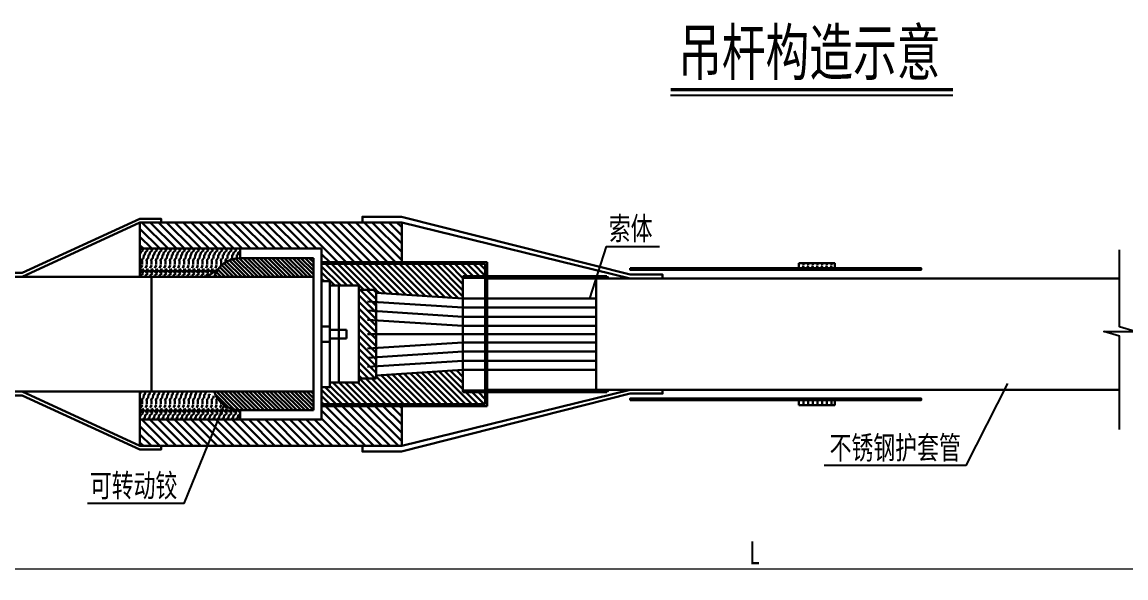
# Model space of a CAD drawing. Header units: millimetres. Extents: x -104738 to 101062, y 171417 to 258501.
# Drawn here: x -97458 to -96253, y 171417 to 172023 of the extents above; entities that cross this region are included whole.
import ezdxf
from ezdxf.enums import TextEntityAlignment as Align

# ---------------------------------------------------------------- set-up
doc = ezdxf.new("R2010")
doc.units = ezdxf.units.MM
doc.layers.get('Defpoints').update_dxf_attribs({"color": 8})
for name, color, linetype, lineweight in [('1粗实线', 1, 'Continuous', 30), ('标注线及字体', 2, 'Continuous', 15), ('细实线', 4, 'Continuous', 15)]:
    doc.layers.add(name, color=color, linetype=linetype, lineweight=lineweight)
doc.styles.add('111', font='', dxfattribs={"width": 0.7})
doc.styles.get('111').set_extended_font_data('仿宋_GB2312')
doc.dimstyles.new('200', dxfattribs={"dimscale": 0, "dimtxt": 2.5, "dimasz": 1, "dimexe": 1, "dimexo": 1, "dimgap": 0.6, "dimtad": 1, "dimdec": 0, "dimlfac": 0.1, "dimdsep": 46, "dimtxsty": '111', "dimblk": 'OBLIQUE', "dimcen": 0, "dimclrd": 4, "dimclre": 4, "dimclrt": 4, "dimadec": 1, "dimazin": 2, "dimtfac": 1, "dimtdec": 0, "dimtix": 1, "dimtmove": 2, "dimatfit": 3, "dimfxl": 4, "dimfxlon": 1, "dimtolj": 1, "dimlwd": -1, "dimlwe": -1, "dimarcsym": 0})
pattern_1 = [(135, (-6229.2343, -4372.0878), (-2.24506403, -2.24506403), [])]
pattern_2 = [(135, (-6229.234, -4372.088), (-4.49012806, -4.49012806), [])]
pattern_3 = [(135, (-6229.2343, -4372.088), (-3.36759605, -3.36759605), [])]

# ---------------------------------------------------------------- blocks, each defined once
blk = doc.blocks.new('_Oblique')
at = {"color": 0, "linetype": 'ByBlock', "lineweight": -2}
blk.add_line((-0.5, -0.5), (0.5, 0.5), dxfattribs=at)
blk = doc.blocks.new('*D25')
at = {"layer": 'Defpoints', "color": 0}
for p in [(-95230, 171586.3), (-98086.9, 171566.8), (-95230, 171426.8)]:
    blk.add_point(p, dxfattribs=at)
at = {"layer": '细实线', "color": 4}
for p, q in [((-98086.9, 171466.8), (-98086.9, 171416.8)), ((-95230, 171466.8), (-95230, 171416.8)), ((-98086.9, 171426.8), (-95230, 171426.8))]:
    blk.add_line(p, q, dxfattribs=at)
at = {"layer": '细实线', "color": 4, "xscale": 10, "yscale": 10, "zscale": 10, "rotation": 180}
blk.add_blockref('_Oblique', (-98086.9, 171426.8), dxfattribs=at)
at = {"layer": '细实线', "color": 4, "xscale": 10, "yscale": 10, "zscale": 10}
blk.add_blockref('_Oblique', (-95230, 171426.8), dxfattribs=at)
at = {"layer": '细实线', "color": 4, "insert": (-96658.4, 171444.1), "char_height": 25, "attachment_point": 5, "style": '111'}
blk.add_mtext('\\A1;L', dxfattribs=at)

msp = doc.modelspace()

# ---------------------------------------------------------------- hatches: boundary and pattern name
at = {"layer": '1粗实线'}
h = msp.add_hatch(dxfattribs=at)
h.set_pattern_fill('ANSI31', color=8, scale=2, angle=90, style=0)
h.set_pattern_definition(pattern_2)
h.paths.add_polyline_path([(-97329.3, 171804.8), (-97329.3, 171776.2), (-97220.1, 171776.2), (-97131, 171776.2), (-97131, 171761.4), (-97043.6, 171761.4), (-97043.6, 171804.8)])
h = msp.add_hatch(dxfattribs=at)
h.set_pattern_fill('WOOD4', color=8)
h.set_pattern_definition([(6.8428, (-6229.2343, -4372.0878), (-431.799983883, -50.8002031473), [6.3955676, -633.1601002]), (26.5651, (-6222.884, -4371.326), (25.3999786, 25.40003326), [2.8397962, -53.956331]), (48.8141, (-6220.3443, -4370.0558), (152.39993176, 177.80007485), [2.7000454, -267.3056376]), (67.3801, (-6218.5663, -4368.0238), (-76.200110727, -177.799963152), [3.302, -326.898]), (90, (-6217.296, -4364.976), (-25.4, 25.4), [4.064, -21.336]), (61.3895, (-6217.2963, -4360.9118), (-127.000170188, -228.599911052), [3.18262, -315.0784656]), (86.1859, (-6215.7723, -4358.1178), (-25.400155549, -355.599983273), [3.8184582, -378.0272602]), (72.8973, (-6215.5183, -4354.3078), (76.199885533, 254.000043966), [3.454781, -342.0225824]), (41.9872, (-6214.5023, -4351.0058), (-228.600034077, -203.199955097), [3.4172144, -338.3048352]), (10.3048, (-6211.9623, -4348.7198), (-152.400024406, -25.399869839), [2.8397962, -281.1408144]), (15.9454, (-6209.1683, -4348.2118), (-101.60000322, -25.39999719), [5.5474362, -179.3673578]), (6.8428, (-6224.1543, -4372.0878), (-431.799983883, -50.8002031473), [6.3955676, -633.1601002]), (26.5651, (-6217.804, -4371.326), (25.3999786, 25.40003326), [2.8397962, -53.956331]), (48.8141, (-6215.2643, -4370.0558), (152.39993176, 177.80007485), [2.7000454, -267.3056376]), (67.3801, (-6213.4863, -4368.0238), (-76.200110727, -177.799963152), [3.302, -326.898]), (90, (-6212.216, -4364.976), (-25.4, 25.4), [4.064, -21.336]), (61.3895, (-6212.2163, -4360.9118), (-127.000170188, -228.599911052), [3.18262, -315.0784656]), (86.1859, (-6210.6923, -4358.1178), (-25.400155549, -355.599983273), [3.8184582, -378.0272602]), (72.8973, (-6210.4383, -4354.3078), (76.199885533, 254.000043966), [3.454781, -342.0225824]), (41.9872, (-6209.4223, -4351.0058), (-228.600034077, -203.199955097), [3.4172144, -338.3048352]), (10.3048, (-6206.8823, -4348.7198), (-152.400024406, -25.399869839), [2.8397962, -281.1408144]), (15.9454, (-6204.0883, -4348.2118), (-101.60000322, -25.39999719), [5.5474362, -179.3673578]), (6.8428, (-6219.0743, -4372.0878), (-431.799983883, -50.8002031473), [6.3955676, -633.1601002]), (26.5651, (-6212.724, -4371.326), (25.3999786, 25.40003326), [2.8397962, -53.956331]), (48.8141, (-6210.1843, -4370.0558), (152.39993176, 177.80007485), [2.7000454, -267.3056376]), (67.3801, (-6208.4063, -4368.0238), (-76.200110727, -177.799963152), [3.302, -326.898]), (90, (-6207.136, -4364.976), (-25.4, 25.4), [4.064, -21.336]), (61.3895, (-6207.1363, -4360.9118), (-127.000170188, -228.599911052), [3.18262, -315.0784656]), (86.1859, (-6205.6123, -4358.1178), (-25.400155549, -355.599983273), [3.8184582, -378.0272602]), (72.8973, (-6205.3583, -4354.3078), (76.199885533, 254.000043966), [3.454781, -342.0225824]), (41.9872, (-6204.3423, -4351.0058), (-228.600034077, -203.199955097), [3.4172144, -338.3048352]), (10.3048, (-6201.8023, -4348.7198), (-152.400024406, -25.399869839), [2.8397962, -281.1408144]), (15.9454, (-6199.0083, -4348.2118), (-101.60000322, -25.39999719), [5.5474362, -179.3673578]), (6.8428, (-6213.9943, -4372.0878), (-431.799983883, -50.8002031473), [6.3955676, -633.1601002]), (26.5651, (-6207.644, -4371.326), (25.3999786, 25.40003326), [2.8397962, -53.956331]), (48.8141, (-6205.1043, -4370.0558), (152.39993176, 177.80007485), [2.7000454, -267.3056376]), (67.3801, (-6203.3263, -4368.0238), (-76.200110727, -177.799963152), [3.302, -326.898]), (90, (-6202.056, -4364.976), (-25.4, 25.4), [4.064, -21.336]), (61.3895, (-6202.0563, -4360.9118), (-127.000170188, -228.599911052), [3.18262, -315.0784656]), (86.1859, (-6200.5323, -4358.1178), (-25.400155549, -355.599983273), [3.8184582, -378.0272602]), (72.8973, (-6200.2783, -4354.3078), (76.199885533, 254.000043966), [3.454781, -342.0225824]), (41.9872, (-6199.2623, -4351.0058), (-228.600034077, -203.199955097), [3.4172144, -338.3048352]), (10.3048, (-6196.7223, -4348.7198), (-152.400024406, -25.399869839), [2.8397962, -281.1408144]), (15.9454, (-6193.9283, -4348.2118), (-101.60000322, -25.39999719), [5.5474362, -179.3673578]), (6.8428, (-6208.9143, -4372.0878), (-431.799983883, -50.8002031473), [6.3955676, -633.1601002]), (26.5651, (-6202.564, -4371.326), (25.3999786, 25.40003326), [2.8397962, -53.956331]), (48.8141, (-6200.0243, -4370.0558), (152.39993176, 177.80007485), [2.7000454, -267.3056376]), (67.3801, (-6198.2463, -4368.0238), (-76.200110727, -177.799963152), [3.302, -326.898]), (90, (-6196.976, -4364.976), (-25.4, 25.4), [4.064, -21.336]), (61.3895, (-6196.9763, -4360.9118), (-127.000170188, -228.599911052), [3.18262, -315.0784656]), (86.1859, (-6195.4523, -4358.1178), (-25.400155549, -355.599983273), [3.8184582, -378.0272602]), (72.8973, (-6195.1983, -4354.3078), (76.199885533, 254.000043966), [3.454781, -342.0225824]), (41.9872, (-6194.1823, -4351.0058), (-228.600034077, -203.199955097), [3.4172144, -338.3048352]), (10.3048, (-6191.6423, -4348.7198), (-152.400024406, -25.399869839), [2.8397962, -281.1408144]), (15.9454, (-6188.8483, -4348.2118), (-101.60000322, -25.39999719), [5.5474362, -179.3673578])])
h.paths.add_polyline_path([(-97329.3, 171745.3), (-97329.3, 171776.2), (-97220.1, 171776.2), (-97220.1, 171765.9, 0.213885), (-97242, 171756.1, 0.001318), (-97242.1, 171756, -0.176156), (-97261.8, 171745.3)])
h = msp.add_hatch(dxfattribs=at)
h.set_pattern_fill('ANSI31', color=8, angle=90, style=0)
h.set_pattern_definition(pattern_1)
h.paths.add_polyline_path([(-97248.1, 171745.3, -0.104873), (-97242.1, 171756, 0.001183), (-97242, 171756.1, -0.213885), (-97220.1, 171765.9), (-97140, 171765.9), (-97140, 171745.3)])
h = msp.add_hatch(dxfattribs=at)
h.set_pattern_fill('ANSI31', color=8, scale=1.5, angle=90, style=0)
h.set_pattern_definition(pattern_3)
h.paths.add_polyline_path([(-97131, 171740.6), (-97131, 171759.4), (-96952.4, 171759.4), (-96952.4, 171746.2), (-96976.8, 171746.2), (-96976.8, 171721.9), (-97071.5, 171728), (-97071.5, 171731.1), (-97090.4, 171731.1), (-97090.4, 171735.8), (-97112.3, 171735.8), (-97122, 171735.8), (-97122, 171740.6)])
h = msp.add_hatch(dxfattribs=at)
h.set_pattern_fill('WOOD4', color=8)
h.set_pattern_definition([(6.8428, (-6411.4305, -4982.2805), (-431.799983883, -50.8002031473), [6.3955676, -633.1601002]), (26.5651, (-6405.08, -4981.518), (25.3999786, 25.40003326), [2.8397962, -53.956331]), (48.8141, (-6402.5405, -4980.2485), (152.39993176, 177.80007485), [2.7000454, -267.3056376]), (67.3801, (-6400.7625, -4978.2165), (-76.200110727, -177.799963152), [3.302, -326.898]), (90, (-6399.492, -4975.168), (-25.4, 25.4), [4.064, -21.336]), (61.3895, (-6399.4925, -4971.1045), (-127.000170188, -228.599911052), [3.18262, -315.0784656]), (86.1859, (-6397.9685, -4968.3105), (-25.400155549, -355.599983273), [3.8184582, -378.0272602]), (72.8973, (-6397.7145, -4964.5005), (76.199885533, 254.000043966), [3.454781, -342.0225824]), (41.9872, (-6396.6985, -4961.1985), (-228.600034077, -203.199955097), [3.4172144, -338.3048352]), (10.3048, (-6394.1585, -4958.9125), (-152.400024406, -25.399869839), [2.8397962, -281.1408144]), (15.9454, (-6391.3645, -4958.4045), (-101.60000322, -25.39999719), [5.5474362, -179.3673578]), (6.8428, (-6406.3505, -4982.2805), (-431.799983883, -50.8002031473), [6.3955676, -633.1601002]), (26.5651, (-6400, -4981.518), (25.3999786, 25.40003326), [2.8397962, -53.956331]), (48.8141, (-6397.4605, -4980.2485), (152.39993176, 177.80007485), [2.7000454, -267.3056376]), (67.3801, (-6395.6825, -4978.2165), (-76.200110727, -177.799963152), [3.302, -326.898]), (90, (-6394.412, -4975.168), (-25.4, 25.4), [4.064, -21.336]), (61.3895, (-6394.4125, -4971.1045), (-127.000170188, -228.599911052), [3.18262, -315.0784656]), (86.1859, (-6392.8885, -4968.3105), (-25.400155549, -355.599983273), [3.8184582, -378.0272602]), (72.8973, (-6392.6345, -4964.5005), (76.199885533, 254.000043966), [3.454781, -342.0225824]), (41.9872, (-6391.6185, -4961.1985), (-228.600034077, -203.199955097), [3.4172144, -338.3048352]), (10.3048, (-6389.0785, -4958.9125), (-152.400024406, -25.399869839), [2.8397962, -281.1408144]), (15.9454, (-6386.2845, -4958.4045), (-101.60000322, -25.39999719), [5.5474362, -179.3673578]), (6.8428, (-6401.2705, -4982.2805), (-431.799983883, -50.8002031473), [6.3955676, -633.1601002]), (26.5651, (-6394.92, -4981.518), (25.3999786, 25.40003326), [2.8397962, -53.956331]), (48.8141, (-6392.3805, -4980.2485), (152.39993176, 177.80007485), [2.7000454, -267.3056376]), (67.3801, (-6390.6025, -4978.2165), (-76.200110727, -177.799963152), [3.302, -326.898]), (90, (-6389.332, -4975.168), (-25.4, 25.4), [4.064, -21.336]), (61.3895, (-6389.3325, -4971.1045), (-127.000170188, -228.599911052), [3.18262, -315.0784656]), (86.1859, (-6387.8085, -4968.3105), (-25.400155549, -355.599983273), [3.8184582, -378.0272602]), (72.8973, (-6387.5545, -4964.5005), (76.199885533, 254.000043966), [3.454781, -342.0225824]), (41.9872, (-6386.5385, -4961.1985), (-228.600034077, -203.199955097), [3.4172144, -338.3048352]), (10.3048, (-6383.9985, -4958.9125), (-152.400024406, -25.399869839), [2.8397962, -281.1408144]), (15.9454, (-6381.2045, -4958.4045), (-101.60000322, -25.39999719), [5.5474362, -179.3673578]), (6.8428, (-6396.1905, -4982.2805), (-431.799983883, -50.8002031473), [6.3955676, -633.1601002]), (26.5651, (-6389.84, -4981.518), (25.3999786, 25.40003326), [2.8397962, -53.956331]), (48.8141, (-6387.3005, -4980.2485), (152.39993176, 177.80007485), [2.7000454, -267.3056376]), (67.3801, (-6385.5225, -4978.2165), (-76.200110727, -177.799963152), [3.302, -326.898]), (90, (-6384.252, -4975.168), (-25.4, 25.4), [4.064, -21.336]), (61.3895, (-6384.2525, -4971.1045), (-127.000170188, -228.599911052), [3.18262, -315.0784656]), (86.1859, (-6382.7285, -4968.3105), (-25.400155549, -355.599983273), [3.8184582, -378.0272602]), (72.8973, (-6382.4745, -4964.5005), (76.199885533, 254.000043966), [3.454781, -342.0225824]), (41.9872, (-6381.4585, -4961.1985), (-228.600034077, -203.199955097), [3.4172144, -338.3048352]), (10.3048, (-6378.9185, -4958.9125), (-152.400024406, -25.399869839), [2.8397962, -281.1408144]), (15.9454, (-6376.1245, -4958.4045), (-101.60000322, -25.39999719), [5.5474362, -179.3673578]), (6.8428, (-6391.1105, -4982.2805), (-431.799983883, -50.8002031473), [6.3955676, -633.1601002]), (26.5651, (-6384.76, -4981.518), (25.3999786, 25.40003326), [2.8397962, -53.956331]), (48.8141, (-6382.2205, -4980.2485), (152.39993176, 177.80007485), [2.7000454, -267.3056376]), (67.3801, (-6380.4425, -4978.2165), (-76.200110727, -177.799963152), [3.302, -326.898]), (90, (-6379.172, -4975.168), (-25.4, 25.4), [4.064, -21.336]), (61.3895, (-6379.1725, -4971.1045), (-127.000170188, -228.599911052), [3.18262, -315.0784656]), (86.1859, (-6377.6485, -4968.3105), (-25.400155549, -355.599983273), [3.8184582, -378.0272602]), (72.8973, (-6377.3945, -4964.5005), (76.199885533, 254.000043966), [3.454781, -342.0225824]), (41.9872, (-6376.3785, -4961.1985), (-228.600034077, -203.199955097), [3.4172144, -338.3048352]), (10.3048, (-6373.8385, -4958.9125), (-152.400024406, -25.399869839), [2.8397962, -281.1408144]), (15.9454, (-6371.0445, -4958.4045), (-101.60000322, -25.39999719), [5.5474362, -179.3673578])])
h.paths.add_polyline_path([(-96570.8, 171755), (-96570.8, 171760.3), (-96609.9, 171760.3), (-96609.9, 171755)])
h = msp.add_hatch(dxfattribs=at)
h.set_pattern_fill('ANSI31', color=8, scale=0.6, angle=90, style=0)
h.set_pattern_definition([(135, (-6229.2343, -4327.1203), (-1.347038418, -1.347038418), [])])
h.paths.add_polyline_path([(-96976.8, 171746.2), (-96976.8, 171744.2), (-96826.6, 171744.2), (-96826.6, 171746.2)])
h = msp.add_hatch(dxfattribs=at)
h.set_pattern_fill('WOOD4', color=256, scale=0.1)
h.set_pattern_definition([(6.8428, (-6229.2343, -4327.1203), (-43.179998388316, -5.08002031473), [0.63955676, -63.31601002]), (26.5651, (-6228.5993, -4327.0441), (2.539997861, 2.540003326), [0.28397962, -5.3956331]), (48.8141, (-6228.3453, -4326.9171), (15.2399931759, 17.7800074849), [0.27000454, -26.73056376]), (67.3801, (-6228.1675, -4326.7139), (-7.6200110727, -17.77999631522), [0.3302, -32.6898]), (90, (-6228.0405, -4326.409), (-2.54, 2.54), [0.4064, -2.1336]), (61.3895, (-6228.0405, -4326.0027), (-12.70001701882, -22.85999110523), [0.318262, -31.50784656]), (86.1859, (-6227.8881, -4325.7233), (-2.5400155549, -35.55999832727), [0.38184582, -37.80272602]), (72.8973, (-6227.8627, -4325.3423), (7.61998855331, 25.40000439663), [0.3454781, -34.20225824]), (41.9872, (-6227.7611, -4325.0121), (-22.86000340768, -20.31999550968), [0.34172144, -33.83048352]), (10.3048, (-6227.5071, -4324.7835), (-15.24000244055, -2.53998698386), [0.28397962, -28.11408144]), (15.9454, (-6227.2277, -4324.7327), (-10.1600003217, -2.5399997188), [0.55474362, -17.93673578]), (6.8428, (-6228.7263, -4327.1203), (-43.179998388316, -5.08002031473), [0.63955676, -63.31601002]), (26.5651, (-6228.0913, -4327.0441), (2.539997861, 2.540003326), [0.28397962, -5.3956331]), (48.8141, (-6227.8373, -4326.9171), (15.2399931759, 17.7800074849), [0.27000454, -26.73056376]), (67.3801, (-6227.6595, -4326.7139), (-7.6200110727, -17.77999631522), [0.3302, -32.6898]), (90, (-6227.5325, -4326.409), (-2.54, 2.54), [0.4064, -2.1336]), (61.3895, (-6227.5325, -4326.0027), (-12.70001701882, -22.85999110523), [0.318262, -31.50784656]), (86.1859, (-6227.3801, -4325.7233), (-2.5400155549, -35.55999832727), [0.38184582, -37.80272602]), (72.8973, (-6227.3547, -4325.3423), (7.61998855331, 25.40000439663), [0.3454781, -34.20225824]), (41.9872, (-6227.2531, -4325.0121), (-22.86000340768, -20.31999550968), [0.34172144, -33.83048352]), (10.3048, (-6226.9991, -4324.7835), (-15.24000244055, -2.53998698386), [0.28397962, -28.11408144]), (15.9454, (-6226.7197, -4324.7327), (-10.1600003217, -2.5399997188), [0.55474362, -17.93673578]), (6.8428, (-6228.2183, -4327.1203), (-43.179998388316, -5.08002031473), [0.63955676, -63.31601002]), (26.5651, (-6227.5833, -4327.0441), (2.539997861, 2.540003326), [0.28397962, -5.3956331]), (48.8141, (-6227.3293, -4326.9171), (15.2399931759, 17.7800074849), [0.27000454, -26.73056376]), (67.3801, (-6227.1515, -4326.7139), (-7.6200110727, -17.77999631522), [0.3302, -32.6898]), (90, (-6227.0245, -4326.409), (-2.54, 2.54), [0.4064, -2.1336]), (61.3895, (-6227.0245, -4326.0027), (-12.70001701882, -22.85999110523), [0.318262, -31.50784656]), (86.1859, (-6226.8721, -4325.7233), (-2.5400155549, -35.55999832727), [0.38184582, -37.80272602]), (72.8973, (-6226.8467, -4325.3423), (7.61998855331, 25.40000439663), [0.3454781, -34.20225824]), (41.9872, (-6226.7451, -4325.0121), (-22.86000340768, -20.31999550968), [0.34172144, -33.83048352]), (10.3048, (-6226.4911, -4324.7835), (-15.24000244055, -2.53998698386), [0.28397962, -28.11408144]), (15.9454, (-6226.2117, -4324.7327), (-10.1600003217, -2.5399997188), [0.55474362, -17.93673578]), (6.8428, (-6227.7103, -4327.1203), (-43.179998388316, -5.08002031473), [0.63955676, -63.31601002]), (26.5651, (-6227.0753, -4327.0441), (2.539997861, 2.540003326), [0.28397962, -5.3956331]), (48.8141, (-6226.8213, -4326.9171), (15.2399931759, 17.7800074849), [0.27000454, -26.73056376]), (67.3801, (-6226.6435, -4326.7139), (-7.6200110727, -17.77999631522), [0.3302, -32.6898]), (90, (-6226.5165, -4326.409), (-2.54, 2.54), [0.4064, -2.1336]), (61.3895, (-6226.5165, -4326.0027), (-12.70001701882, -22.85999110523), [0.318262, -31.50784656]), (86.1859, (-6226.3641, -4325.7233), (-2.5400155549, -35.55999832727), [0.38184582, -37.80272602]), (72.8973, (-6226.3387, -4325.3423), (7.61998855331, 25.40000439663), [0.3454781, -34.20225824]), (41.9872, (-6226.2371, -4325.0121), (-22.86000340768, -20.31999550968), [0.34172144, -33.83048352]), (10.3048, (-6225.9831, -4324.7835), (-15.24000244055, -2.53998698386), [0.28397962, -28.11408144]), (15.9454, (-6225.7037, -4324.7327), (-10.1600003217, -2.5399997188), [0.55474362, -17.93673578]), (6.8428, (-6227.2023, -4327.1203), (-43.179998388316, -5.08002031473), [0.63955676, -63.31601002]), (26.5651, (-6226.5673, -4327.0441), (2.539997861, 2.540003326), [0.28397962, -5.3956331]), (48.8141, (-6226.3133, -4326.9171), (15.2399931759, 17.7800074849), [0.27000454, -26.73056376]), (67.3801, (-6226.1355, -4326.7139), (-7.6200110727, -17.77999631522), [0.3302, -32.6898]), (90, (-6226.0085, -4326.409), (-2.54, 2.54), [0.4064, -2.1336]), (61.3895, (-6226.0085, -4326.0027), (-12.70001701882, -22.85999110523), [0.318262, -31.50784656]), (86.1859, (-6225.8561, -4325.7233), (-2.5400155549, -35.55999832727), [0.38184582, -37.80272602]), (72.8973, (-6225.8307, -4325.3423), (7.61998855331, 25.40000439663), [0.3454781, -34.20225824]), (41.9872, (-6225.7291, -4325.0121), (-22.86000340768, -20.31999550968), [0.34172144, -33.83048352]), (10.3048, (-6225.4751, -4324.7835), (-15.24000244055, -2.53998698386), [0.28397962, -28.11408144]), (15.9454, (-6225.1957, -4324.7327), (-10.1600003217, -2.5399997188), [0.55474362, -17.93673578])])
h.paths.add_polyline_path([(-96818.5, 171743.6), (-96818.5, 171745.1), (-96824.6, 171745.1), (-96824.6, 171743.6)])
h = msp.add_hatch(dxfattribs=at)
h.set_pattern_fill('ANSI31', color=8, scale=1.625, angle=90, style=0)
h.set_pattern_definition([(135, (21041.303, -57188.562), (-3.64822905, -3.64822905), [])])
h.paths.add_polyline_path([(-97090.4, 171731.1), (-97071.5, 171731.1), (-97071.5, 171634.6), (-97090.4, 171634.6)])
h = msp.add_hatch(dxfattribs=at)
h.set_pattern_fill('ANSI31', color=8, scale=1.5, angle=270, style=0)
h.set_pattern_definition(pattern_3)
h.paths.add_polyline_path([(-97131, 171606.3), (-96952.4, 171606.3), (-96952.4, 171619.4), (-96976.8, 171619.4), (-96976.8, 171621.4), (-96976.8, 171643.8), (-97071.5, 171637.7), (-97071.5, 171634.6), (-97090.4, 171634.6), (-97090.4, 171629.9), (-97112.3, 171629.9), (-97122, 171629.9), (-97122, 171625), (-97131, 171625)])
h = msp.add_hatch(dxfattribs=at)
h.set_pattern_fill('WOOD4', color=8)
h.set_pattern_definition([(6.8428, (-6229.2343, -4372.0878), (-431.799983883, -50.8002031473), [6.3955676, -633.1601002]), (26.5651, (-6222.884, -4371.326), (25.3999786, 25.40003326), [2.8397962, -53.956331]), (48.8141, (-6220.3443, -4370.0558), (152.39993176, 177.80007485), [2.7000454, -267.3056376]), (67.3801, (-6218.5663, -4368.0238), (-76.200110727, -177.799963152), [3.302, -326.898]), (90, (-6217.296, -4364.976), (-25.4, 25.4), [4.064, -21.336]), (61.3895, (-6217.2963, -4360.9118), (-127.000170188, -228.599911052), [3.18262, -315.0784656]), (86.1859, (-6215.7723, -4358.1178), (-25.400155549, -355.599983273), [3.8184582, -378.0272602]), (72.8973, (-6215.5183, -4354.3078), (76.199885533, 254.000043966), [3.454781, -342.0225824]), (41.9872, (-6214.5023, -4351.0058), (-228.600034077, -203.199955097), [3.4172144, -338.3048352]), (10.3048, (-6211.9623, -4348.7198), (-152.400024406, -25.399869839), [2.8397962, -281.1408144]), (15.9454, (-6209.1683, -4348.2118), (-101.60000322, -25.39999719), [5.5474362, -179.3673578]), (6.8428, (-6224.1543, -4372.0878), (-431.799983883, -50.8002031473), [6.3955676, -633.1601002]), (26.5651, (-6217.804, -4371.326), (25.3999786, 25.40003326), [2.8397962, -53.956331]), (48.8141, (-6215.2643, -4370.0558), (152.39993176, 177.80007485), [2.7000454, -267.3056376]), (67.3801, (-6213.4863, -4368.0238), (-76.200110727, -177.799963152), [3.302, -326.898]), (90, (-6212.216, -4364.976), (-25.4, 25.4), [4.064, -21.336]), (61.3895, (-6212.2163, -4360.9118), (-127.000170188, -228.599911052), [3.18262, -315.0784656]), (86.1859, (-6210.6923, -4358.1178), (-25.400155549, -355.599983273), [3.8184582, -378.0272602]), (72.8973, (-6210.4383, -4354.3078), (76.199885533, 254.000043966), [3.454781, -342.0225824]), (41.9872, (-6209.4223, -4351.0058), (-228.600034077, -203.199955097), [3.4172144, -338.3048352]), (10.3048, (-6206.8823, -4348.7198), (-152.400024406, -25.399869839), [2.8397962, -281.1408144]), (15.9454, (-6204.0883, -4348.2118), (-101.60000322, -25.39999719), [5.5474362, -179.3673578]), (6.8428, (-6219.0743, -4372.0878), (-431.799983883, -50.8002031473), [6.3955676, -633.1601002]), (26.5651, (-6212.724, -4371.326), (25.3999786, 25.40003326), [2.8397962, -53.956331]), (48.8141, (-6210.1843, -4370.0558), (152.39993176, 177.80007485), [2.7000454, -267.3056376]), (67.3801, (-6208.4063, -4368.0238), (-76.200110727, -177.799963152), [3.302, -326.898]), (90, (-6207.136, -4364.976), (-25.4, 25.4), [4.064, -21.336]), (61.3895, (-6207.1363, -4360.9118), (-127.000170188, -228.599911052), [3.18262, -315.0784656]), (86.1859, (-6205.6123, -4358.1178), (-25.400155549, -355.599983273), [3.8184582, -378.0272602]), (72.8973, (-6205.3583, -4354.3078), (76.199885533, 254.000043966), [3.454781, -342.0225824]), (41.9872, (-6204.3423, -4351.0058), (-228.600034077, -203.199955097), [3.4172144, -338.3048352]), (10.3048, (-6201.8023, -4348.7198), (-152.400024406, -25.399869839), [2.8397962, -281.1408144]), (15.9454, (-6199.0083, -4348.2118), (-101.60000322, -25.39999719), [5.5474362, -179.3673578]), (6.8428, (-6213.9943, -4372.0878), (-431.799983883, -50.8002031473), [6.3955676, -633.1601002]), (26.5651, (-6207.644, -4371.326), (25.3999786, 25.40003326), [2.8397962, -53.956331]), (48.8141, (-6205.1043, -4370.0558), (152.39993176, 177.80007485), [2.7000454, -267.3056376]), (67.3801, (-6203.3263, -4368.0238), (-76.200110727, -177.799963152), [3.302, -326.898]), (90, (-6202.056, -4364.976), (-25.4, 25.4), [4.064, -21.336]), (61.3895, (-6202.0563, -4360.9118), (-127.000170188, -228.599911052), [3.18262, -315.0784656]), (86.1859, (-6200.5323, -4358.1178), (-25.400155549, -355.599983273), [3.8184582, -378.0272602]), (72.8973, (-6200.2783, -4354.3078), (76.199885533, 254.000043966), [3.454781, -342.0225824]), (41.9872, (-6199.2623, -4351.0058), (-228.600034077, -203.199955097), [3.4172144, -338.3048352]), (10.3048, (-6196.7223, -4348.7198), (-152.400024406, -25.399869839), [2.8397962, -281.1408144]), (15.9454, (-6193.9283, -4348.2118), (-101.60000322, -25.39999719), [5.5474362, -179.3673578]), (6.8428, (-6208.9143, -4372.0878), (-431.799983883, -50.8002031473), [6.3955676, -633.1601002]), (26.5651, (-6202.564, -4371.326), (25.3999786, 25.40003326), [2.8397962, -53.956331]), (48.8141, (-6200.0243, -4370.0558), (152.39993176, 177.80007485), [2.7000454, -267.3056376]), (67.3801, (-6198.2463, -4368.0238), (-76.200110727, -177.799963152), [3.302, -326.898]), (90, (-6196.976, -4364.976), (-25.4, 25.4), [4.064, -21.336]), (61.3895, (-6196.9763, -4360.9118), (-127.000170188, -228.599911052), [3.18262, -315.0784656]), (86.1859, (-6195.4523, -4358.1178), (-25.400155549, -355.599983273), [3.8184582, -378.0272602]), (72.8973, (-6195.1983, -4354.3078), (76.199885533, 254.000043966), [3.454781, -342.0225824]), (41.9872, (-6194.1823, -4351.0058), (-228.600034077, -203.199955097), [3.4172144, -338.3048352]), (10.3048, (-6191.6423, -4348.7198), (-152.400024406, -25.399869839), [2.8397962, -281.1408144]), (15.9454, (-6188.8483, -4348.2118), (-101.60000322, -25.39999719), [5.5474362, -179.3673578])])
h.paths.add_polyline_path([(-97329.3, 171620.3), (-97329.3, 171589.5), (-97220.1, 171589.5), (-97220.1, 171599.7, -0.213885), (-97242, 171609.6, -0.001318), (-97242.1, 171609.7, 0.176156), (-97261.8, 171620.3), (-97316.6, 171620.3)])
h = msp.add_hatch(dxfattribs=at)
h.set_pattern_fill('ANSI31', color=8, angle=270, style=0)
h.set_pattern_definition(pattern_1)
h.paths.add_polyline_path([(-97248.1, 171620.3, 0.104873), (-97242.1, 171609.7, -0.001183), (-97242, 171609.6, 0.213885), (-97220.1, 171599.7), (-97140, 171599.7), (-97140, 171620.3)])
h = msp.add_hatch(dxfattribs=at)
h.set_pattern_fill('ANSI31', color=8, scale=0.6, angle=270, style=0)
h.set_pattern_definition([(135, (-6229.2343, -4347.1203), (-1.347038418, -1.347038418), [])])
h.paths.add_polyline_path([(-96976.8, 171619.4), (-96976.8, 171621.4), (-96826.6, 171621.4), (-96826.6, 171619.4)])
h = msp.add_hatch(dxfattribs=at)
h.set_pattern_fill('WOOD4', color=256, scale=0.1)
h.set_pattern_definition([(6.8428, (-6229.2343, -4347.1203), (-43.179998388316, -5.08002031473), [0.63955676, -63.31601002]), (26.5651, (-6228.5993, -4347.0441), (2.539997861, 2.540003326), [0.28397962, -5.3956331]), (48.8141, (-6228.3453, -4346.9171), (15.2399931759, 17.7800074849), [0.27000454, -26.73056376]), (67.3801, (-6228.1675, -4346.7139), (-7.6200110727, -17.77999631522), [0.3302, -32.6898]), (90, (-6228.0405, -4346.409), (-2.54, 2.54), [0.4064, -2.1336]), (61.3895, (-6228.0405, -4346.0027), (-12.70001701882, -22.85999110523), [0.318262, -31.50784656]), (86.1859, (-6227.8881, -4345.7233), (-2.5400155549, -35.55999832727), [0.38184582, -37.80272602]), (72.8973, (-6227.8627, -4345.3423), (7.61998855331, 25.40000439663), [0.3454781, -34.20225824]), (41.9872, (-6227.7611, -4345.0121), (-22.86000340768, -20.31999550968), [0.34172144, -33.83048352]), (10.3048, (-6227.5071, -4344.7835), (-15.24000244055, -2.53998698386), [0.28397962, -28.11408144]), (15.9454, (-6227.2277, -4344.7327), (-10.1600003217, -2.5399997188), [0.55474362, -17.93673578]), (6.8428, (-6228.7263, -4347.1203), (-43.179998388316, -5.08002031473), [0.63955676, -63.31601002]), (26.5651, (-6228.0913, -4347.0441), (2.539997861, 2.540003326), [0.28397962, -5.3956331]), (48.8141, (-6227.8373, -4346.9171), (15.2399931759, 17.7800074849), [0.27000454, -26.73056376]), (67.3801, (-6227.6595, -4346.7139), (-7.6200110727, -17.77999631522), [0.3302, -32.6898]), (90, (-6227.5325, -4346.409), (-2.54, 2.54), [0.4064, -2.1336]), (61.3895, (-6227.5325, -4346.0027), (-12.70001701882, -22.85999110523), [0.318262, -31.50784656]), (86.1859, (-6227.3801, -4345.7233), (-2.5400155549, -35.55999832727), [0.38184582, -37.80272602]), (72.8973, (-6227.3547, -4345.3423), (7.61998855331, 25.40000439663), [0.3454781, -34.20225824]), (41.9872, (-6227.2531, -4345.0121), (-22.86000340768, -20.31999550968), [0.34172144, -33.83048352]), (10.3048, (-6226.9991, -4344.7835), (-15.24000244055, -2.53998698386), [0.28397962, -28.11408144]), (15.9454, (-6226.7197, -4344.7327), (-10.1600003217, -2.5399997188), [0.55474362, -17.93673578]), (6.8428, (-6228.2183, -4347.1203), (-43.179998388316, -5.08002031473), [0.63955676, -63.31601002]), (26.5651, (-6227.5833, -4347.0441), (2.539997861, 2.540003326), [0.28397962, -5.3956331]), (48.8141, (-6227.3293, -4346.9171), (15.2399931759, 17.7800074849), [0.27000454, -26.73056376]), (67.3801, (-6227.1515, -4346.7139), (-7.6200110727, -17.77999631522), [0.3302, -32.6898]), (90, (-6227.0245, -4346.409), (-2.54, 2.54), [0.4064, -2.1336]), (61.3895, (-6227.0245, -4346.0027), (-12.70001701882, -22.85999110523), [0.318262, -31.50784656]), (86.1859, (-6226.8721, -4345.7233), (-2.5400155549, -35.55999832727), [0.38184582, -37.80272602]), (72.8973, (-6226.8467, -4345.3423), (7.61998855331, 25.40000439663), [0.3454781, -34.20225824]), (41.9872, (-6226.7451, -4345.0121), (-22.86000340768, -20.31999550968), [0.34172144, -33.83048352]), (10.3048, (-6226.4911, -4344.7835), (-15.24000244055, -2.53998698386), [0.28397962, -28.11408144]), (15.9454, (-6226.2117, -4344.7327), (-10.1600003217, -2.5399997188), [0.55474362, -17.93673578]), (6.8428, (-6227.7103, -4347.1203), (-43.179998388316, -5.08002031473), [0.63955676, -63.31601002]), (26.5651, (-6227.0753, -4347.0441), (2.539997861, 2.540003326), [0.28397962, -5.3956331]), (48.8141, (-6226.8213, -4346.9171), (15.2399931759, 17.7800074849), [0.27000454, -26.73056376]), (67.3801, (-6226.6435, -4346.7139), (-7.6200110727, -17.77999631522), [0.3302, -32.6898]), (90, (-6226.5165, -4346.409), (-2.54, 2.54), [0.4064, -2.1336]), (61.3895, (-6226.5165, -4346.0027), (-12.70001701882, -22.85999110523), [0.318262, -31.50784656]), (86.1859, (-6226.3641, -4345.7233), (-2.5400155549, -35.55999832727), [0.38184582, -37.80272602]), (72.8973, (-6226.3387, -4345.3423), (7.61998855331, 25.40000439663), [0.3454781, -34.20225824]), (41.9872, (-6226.2371, -4345.0121), (-22.86000340768, -20.31999550968), [0.34172144, -33.83048352]), (10.3048, (-6225.9831, -4344.7835), (-15.24000244055, -2.53998698386), [0.28397962, -28.11408144]), (15.9454, (-6225.7037, -4344.7327), (-10.1600003217, -2.5399997188), [0.55474362, -17.93673578]), (6.8428, (-6227.2023, -4347.1203), (-43.179998388316, -5.08002031473), [0.63955676, -63.31601002]), (26.5651, (-6226.5673, -4347.0441), (2.539997861, 2.540003326), [0.28397962, -5.3956331]), (48.8141, (-6226.3133, -4346.9171), (15.2399931759, 17.7800074849), [0.27000454, -26.73056376]), (67.3801, (-6226.1355, -4346.7139), (-7.6200110727, -17.77999631522), [0.3302, -32.6898]), (90, (-6226.0085, -4346.409), (-2.54, 2.54), [0.4064, -2.1336]), (61.3895, (-6226.0085, -4346.0027), (-12.70001701882, -22.85999110523), [0.318262, -31.50784656]), (86.1859, (-6225.8561, -4345.7233), (-2.5400155549, -35.55999832727), [0.38184582, -37.80272602]), (72.8973, (-6225.8307, -4345.3423), (7.61998855331, 25.40000439663), [0.3454781, -34.20225824]), (41.9872, (-6225.7291, -4345.0121), (-22.86000340768, -20.31999550968), [0.34172144, -33.83048352]), (10.3048, (-6225.4751, -4344.7835), (-15.24000244055, -2.53998698386), [0.28397962, -28.11408144]), (15.9454, (-6225.1957, -4344.7327), (-10.1600003217, -2.5399997188), [0.55474362, -17.93673578])])
h.paths.add_polyline_path([(-96818.5, 171622), (-96818.5, 171620.5), (-96824.6, 171620.5), (-96824.6, 171622)])
h = msp.add_hatch(dxfattribs=at)
h.set_pattern_fill('WOOD4', color=8)
h.set_pattern_definition([(6.8428, (-6411.4305, -4982.2805), (-431.799983883, -50.8002031473), [6.3955676, -633.1601002]), (26.5651, (-6405.08, -4981.518), (25.3999786, 25.40003326), [2.8397962, -53.956331]), (48.8141, (-6402.5405, -4980.2485), (152.39993176, 177.80007485), [2.7000454, -267.3056376]), (67.3801, (-6400.7625, -4978.2165), (-76.200110727, -177.799963152), [3.302, -326.898]), (90, (-6399.492, -4975.168), (-25.4, 25.4), [4.064, -21.336]), (61.3895, (-6399.4925, -4971.1045), (-127.000170188, -228.599911052), [3.18262, -315.0784656]), (86.1859, (-6397.9685, -4968.3105), (-25.400155549, -355.599983273), [3.8184582, -378.0272602]), (72.8973, (-6397.7145, -4964.5005), (76.199885533, 254.000043966), [3.454781, -342.0225824]), (41.9872, (-6396.6985, -4961.1985), (-228.600034077, -203.199955097), [3.4172144, -338.3048352]), (10.3048, (-6394.1585, -4958.9125), (-152.400024406, -25.399869839), [2.8397962, -281.1408144]), (15.9454, (-6391.3645, -4958.4045), (-101.60000322, -25.39999719), [5.5474362, -179.3673578]), (6.8428, (-6406.3505, -4982.2805), (-431.799983883, -50.8002031473), [6.3955676, -633.1601002]), (26.5651, (-6400, -4981.518), (25.3999786, 25.40003326), [2.8397962, -53.956331]), (48.8141, (-6397.4605, -4980.2485), (152.39993176, 177.80007485), [2.7000454, -267.3056376]), (67.3801, (-6395.6825, -4978.2165), (-76.200110727, -177.799963152), [3.302, -326.898]), (90, (-6394.412, -4975.168), (-25.4, 25.4), [4.064, -21.336]), (61.3895, (-6394.4125, -4971.1045), (-127.000170188, -228.599911052), [3.18262, -315.0784656]), (86.1859, (-6392.8885, -4968.3105), (-25.400155549, -355.599983273), [3.8184582, -378.0272602]), (72.8973, (-6392.6345, -4964.5005), (76.199885533, 254.000043966), [3.454781, -342.0225824]), (41.9872, (-6391.6185, -4961.1985), (-228.600034077, -203.199955097), [3.4172144, -338.3048352]), (10.3048, (-6389.0785, -4958.9125), (-152.400024406, -25.399869839), [2.8397962, -281.1408144]), (15.9454, (-6386.2845, -4958.4045), (-101.60000322, -25.39999719), [5.5474362, -179.3673578]), (6.8428, (-6401.2705, -4982.2805), (-431.799983883, -50.8002031473), [6.3955676, -633.1601002]), (26.5651, (-6394.92, -4981.518), (25.3999786, 25.40003326), [2.8397962, -53.956331]), (48.8141, (-6392.3805, -4980.2485), (152.39993176, 177.80007485), [2.7000454, -267.3056376]), (67.3801, (-6390.6025, -4978.2165), (-76.200110727, -177.799963152), [3.302, -326.898]), (90, (-6389.332, -4975.168), (-25.4, 25.4), [4.064, -21.336]), (61.3895, (-6389.3325, -4971.1045), (-127.000170188, -228.599911052), [3.18262, -315.0784656]), (86.1859, (-6387.8085, -4968.3105), (-25.400155549, -355.599983273), [3.8184582, -378.0272602]), (72.8973, (-6387.5545, -4964.5005), (76.199885533, 254.000043966), [3.454781, -342.0225824]), (41.9872, (-6386.5385, -4961.1985), (-228.600034077, -203.199955097), [3.4172144, -338.3048352]), (10.3048, (-6383.9985, -4958.9125), (-152.400024406, -25.399869839), [2.8397962, -281.1408144]), (15.9454, (-6381.2045, -4958.4045), (-101.60000322, -25.39999719), [5.5474362, -179.3673578]), (6.8428, (-6396.1905, -4982.2805), (-431.799983883, -50.8002031473), [6.3955676, -633.1601002]), (26.5651, (-6389.84, -4981.518), (25.3999786, 25.40003326), [2.8397962, -53.956331]), (48.8141, (-6387.3005, -4980.2485), (152.39993176, 177.80007485), [2.7000454, -267.3056376]), (67.3801, (-6385.5225, -4978.2165), (-76.200110727, -177.799963152), [3.302, -326.898]), (90, (-6384.252, -4975.168), (-25.4, 25.4), [4.064, -21.336]), (61.3895, (-6384.2525, -4971.1045), (-127.000170188, -228.599911052), [3.18262, -315.0784656]), (86.1859, (-6382.7285, -4968.3105), (-25.400155549, -355.599983273), [3.8184582, -378.0272602]), (72.8973, (-6382.4745, -4964.5005), (76.199885533, 254.000043966), [3.454781, -342.0225824]), (41.9872, (-6381.4585, -4961.1985), (-228.600034077, -203.199955097), [3.4172144, -338.3048352]), (10.3048, (-6378.9185, -4958.9125), (-152.400024406, -25.399869839), [2.8397962, -281.1408144]), (15.9454, (-6376.1245, -4958.4045), (-101.60000322, -25.39999719), [5.5474362, -179.3673578]), (6.8428, (-6391.1105, -4982.2805), (-431.799983883, -50.8002031473), [6.3955676, -633.1601002]), (26.5651, (-6384.76, -4981.518), (25.3999786, 25.40003326), [2.8397962, -53.956331]), (48.8141, (-6382.2205, -4980.2485), (152.39993176, 177.80007485), [2.7000454, -267.3056376]), (67.3801, (-6380.4425, -4978.2165), (-76.200110727, -177.799963152), [3.302, -326.898]), (90, (-6379.172, -4975.168), (-25.4, 25.4), [4.064, -21.336]), (61.3895, (-6379.1725, -4971.1045), (-127.000170188, -228.599911052), [3.18262, -315.0784656]), (86.1859, (-6377.6485, -4968.3105), (-25.400155549, -355.599983273), [3.8184582, -378.0272602]), (72.8973, (-6377.3945, -4964.5005), (76.199885533, 254.000043966), [3.454781, -342.0225824]), (41.9872, (-6376.3785, -4961.1985), (-228.600034077, -203.199955097), [3.4172144, -338.3048352]), (10.3048, (-6373.8385, -4958.9125), (-152.400024406, -25.399869839), [2.8397962, -281.1408144]), (15.9454, (-6371.0445, -4958.4045), (-101.60000322, -25.39999719), [5.5474362, -179.3673578])])
h.paths.add_polyline_path([(-96609.9, 171605.4), (-96609.9, 171610.7), (-96570.8, 171610.7), (-96570.8, 171605.4)])
h = msp.add_hatch(dxfattribs=at)
h.set_pattern_fill('ANSI31', color=8, scale=2, angle=270, style=0)
h.set_pattern_definition(pattern_2)
h.paths.add_polyline_path([(-97329.3, 171560.8), (-97329.3, 171589.5), (-97220.1, 171589.5), (-97131, 171589.5), (-97131, 171604.3), (-97043.6, 171604.3), (-97043.6, 171560.8), (-97086.5, 171560.8)])

# ---------------------------------------------------------------- linework, layer by layer
at = {"color": 4}
msp.add_line((-96750, 171943.6), (-96441.8, 171943.6), dxfattribs=at)
for p, q in [((-96820.2, 171778.5), (-96838.7, 171721.9)), ((-96820.2, 171778.5), (-96762.3, 171778.5)), ((-96427.4, 171539.4), (-96381.7, 171628.8)), ((-97280.9, 171498), (-97237.5, 171605.4)), ((-96427.4, 171539.4), (-96582.3, 171539.4)), ((-97280.9, 171498), (-97386.7, 171498))]:
    msp.add_line(p, q)
at = {"color": 6, "const_width": 3.6}
msp.add_lwpolyline([(-96750, 171949.6), (-96441.8, 171949.6)], dxfattribs=at)
at = {"color": 4}
msp.add_lwpolyline([(-96259.8, 171578.7), (-96259.8, 171680.5), (-96277, 171685.7), (-96242.7, 171685.7), (-96259.8, 171690.8), (-96259.8, 171697.7), (-96259.8, 171774.8)], dxfattribs=at)
at = {"layer": '1粗实线', "color": 3}
for p, q in [((-97329.3, 171804.8), (-97458, 171745.3)), ((-97329.3, 171804.8), (-97043.6, 171804.8)), ((-97329.3, 171804.8), (-97329.3, 171745.3)), ((-97043.6, 171804.8), (-97043.6, 171761.4)), ((-96794.2, 171743.6), (-97043.6, 171804.8)), ((-97220.1, 171776.2), (-97329.3, 171776.2)), ((-97131, 171776.2), (-97220.1, 171776.2)), ((-97220.1, 171776.2), (-97220.1, 171765.9)), ((-97131, 171776.2), (-97131, 171589.5)), ((-97220.1, 171765.9), (-97140, 171765.9)), ((-97140, 171765.9), (-97140, 171599.7)), ((-97131, 171761.4), (-96950.4, 171761.4)), ((-97131, 171759.4), (-96952.4, 171759.4)), ((-96952.4, 171759.4), (-96952.4, 171606.3)), ((-96950.4, 171761.4), (-96950.4, 171604.3)), ((-98253.8, 171745.3), (-97140, 171745.3)), ((-97316.6, 171745.3), (-97316.6, 171620.3)), ((-96976.8, 171746.2), (-96976.8, 171619.4)), ((-96976.8, 171746.2), (-96819.6, 171746.2)), ((-96976.8, 171744.2), (-96826.9, 171744.2)), ((-96950.4, 171743.6), (-96259.8, 171743.6)), ((-96831.3, 171622), (-96831.3, 171743.6)), ((-96976.8, 171721.9), (-97071.5, 171728)), ((-96976.8, 171711.9), (-97080.8, 171718.6)), ((-96976.8, 171721.9), (-96831.3, 171721.9)), ((-96976.8, 171701.9), (-97080.8, 171708.6)), ((-96976.8, 171711.9), (-96831.3, 171711.9)), ((-97131, 171691.3), (-97122, 171691.3)), ((-96976.8, 171691.9), (-97080.8, 171698.6)), ((-96976.8, 171701.9), (-96831.3, 171701.9)), ((-96976.8, 171691.9), (-96831.3, 171691.9)), ((-97122, 171687.6), (-97103.8, 171687.6)), ((-97103.8, 171687.6), (-97103.8, 171678.1)), ((-96831.3, 171682.8), (-97080.8, 171682.8)), ((-97131, 171674.4), (-97122, 171674.4)), ((-97122, 171678.1), (-97103.8, 171678.1)), ((-96976.8, 171673.8), (-97080.8, 171667.1)), ((-96976.8, 171673.8), (-96831.3, 171673.8)), ((-96976.8, 171663.8), (-97080.8, 171657.1)), ((-96976.8, 171663.8), (-96831.3, 171663.8)), ((-96976.8, 171653.8), (-97080.8, 171647.1)), ((-96976.8, 171643.8), (-97071.5, 171637.7)), ((-96976.8, 171653.8), (-96831.3, 171653.8)), ((-96976.8, 171643.8), (-96831.3, 171643.8)), ((-98253.8, 171620.3), (-97140, 171620.3)), ((-97329.3, 171560.8), (-97458, 171620.3)), ((-97329.3, 171560.8), (-97329.3, 171620.3)), ((-96794.2, 171622), (-97043.6, 171560.8)), ((-96976.8, 171621.4), (-96826.9, 171621.4)), ((-96976.8, 171619.4), (-96819.6, 171619.4)), ((-96950.4, 171622), (-96259.8, 171622)), ((-97131, 171606.3), (-96952.4, 171606.3)), ((-97220.1, 171589.5), (-97220.1, 171599.7)), ((-97220.1, 171599.7), (-97140, 171599.7)), ((-97131, 171604.3), (-96950.4, 171604.3)), ((-97043.6, 171560.8), (-97043.6, 171604.3)), ((-97131, 171589.5), (-97329.3, 171589.5)), ((-97329.3, 171560.8), (-97043.6, 171560.8))]:
    msp.add_line(p, q, dxfattribs=at)
for points in [[(-97306.2, 171804.8), (-97306.2, 171808.8), (-97329.3, 171808.8), (-97458, 171749.8), (-97486.3, 171749.8), (-97486.3, 171745.3)], [(-97086.5, 171804.8), (-97086.5, 171810.9), (-97043.7, 171810.9), (-96794.2, 171747.8), (-96758.8, 171747.8), (-96758.8, 171743.6)], [(-96819.6, 171746.2), (-96819.6, 171745.1), (-96826.9, 171745.1), (-96826.9, 171744.2)], [(-97306.2, 171560.8), (-97306.2, 171556.9), (-97329.3, 171556.9), (-97458, 171615.8), (-97486.3, 171615.8), (-97486.3, 171620.3)], [(-97086.5, 171560.8), (-97086.5, 171554.7), (-97043.7, 171554.7), (-96794.2, 171617.9), (-96758.8, 171617.9), (-96758.8, 171622)], [(-96819.6, 171619.4), (-96819.6, 171620.5), (-96826.9, 171620.5), (-96826.9, 171621.4)]]:
    msp.add_lwpolyline(points, dxfattribs=at)
for points in [[(-96794, 171755), (-96794, 171752.9), (-96476.6, 171752.9), (-96476.6, 171755)], [(-96609.9, 171760.3), (-96570.8, 171760.3), (-96570.8, 171755), (-96609.9, 171755)], [(-97131, 171740.6), (-97122, 171740.6), (-97122, 171625), (-97131, 171625)], [(-96824.6, 171745.1), (-96818.5, 171745.1), (-96818.5, 171743.6), (-96824.6, 171743.6)], [(-97122, 171735.8), (-97112.3, 171735.8), (-97112.3, 171629.9), (-97122, 171629.9)], [(-97112.3, 171735.8), (-97090.4, 171735.8), (-97090.4, 171629.9), (-97112.3, 171629.9)], [(-97090.4, 171731.1), (-97071.5, 171731.1), (-97071.5, 171634.6), (-97090.4, 171634.6)], [(-96824.6, 171620.5), (-96818.5, 171620.5), (-96818.5, 171622), (-96824.6, 171622)], [(-96794, 171610.7), (-96794, 171612.7), (-96476.6, 171612.7), (-96476.6, 171610.7)], [(-96609.9, 171605.4), (-96570.8, 171605.4), (-96570.8, 171610.7), (-96609.9, 171610.7)]]:
    msp.add_lwpolyline(points, close=True, dxfattribs=at)
for centre, radius, start, end in [((-97220.1, 171736.5), 29.4, 90, 162.5408), ((-97266.6, 171777.7), 32.8, 278.3448, 318.5777), ((-97220.1, 171629.1), 29.4, 197.4592, 270)]:
    msp.add_arc(centre, radius, start, end, dxfattribs=at)

# ---------------------------------------------------------------- texts
at = {"layer": '标注线及字体', "color": 0, "style": '111', "width": 0.7}
msp.add_text('吊杆构造示意', height=50, dxfattribs=at).set_placement((-96598.6, 171991.7), align=Align.MIDDLE)
at = {"layer": '细实线', "color": 4, "style": '111', "width": 0.7}
for s, p in [('索体', (-96817.5, 171785.7)), ('不锈钢护套管', (-96576.4, 171546.5)), ('可转动铰', (-97384, 171505.2))]:
    msp.add_text(s, height=25, dxfattribs=at).set_placement(p)

# ---------------------------------------------------------------- dimensions: what is measured, and where the dimension line sits
at = {"layer": '细实线'}
dim = msp.add_linear_dim(base=(-95230, 171426.8), p1=(-98086.9, 171566.8), p2=(-95230, 171586.3), text='L', dimstyle='200', override={"dimscale": 10, "dimblk": 'Oblique'}, dxfattribs=at)
dim.commit()
dim.dimension.update_dxf_attribs({"geometry": '*D25', "text_midpoint": (-96658.4, 171444.1)})

doc.saveas('drawing.dxf')
